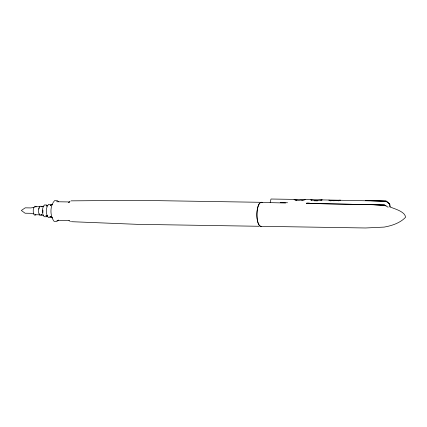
<?xml version="1.0" encoding="UTF-8"?>
<svg xmlns="http://www.w3.org/2000/svg" width="427" height="427" viewBox="0 0 427 427"><rect width="100%" height="100%" fill="white"/><g stroke="black" fill="none" stroke-linecap="round" stroke-linejoin="round"><path stroke-width="0.64" d="M42.881 210.004L42.924 212.55M38.868 209.075L39.081 208.179M47.36 215.731L46.324 216.793L44.146 216.702C41.75 213.591 41.718 207.794 44.483 204.928L46.66 205.019L47.178 205.483M58.419 220.012L56.892 221.458L54.064 221.314C49.842 215.843 49.788 205.638 54.651 200.594L57.48 200.738L58.387 201.549M70.071 201.459L68.651 202.489L69.494 201.955L56.54 201.747M39.7 206.972L40.069 206.743L35.286 206.663L36.007 207.02M35.793 214.503L35.43 214.738L40.213 214.813M35.852 214.973L34.55 215.176C32.714 212.795 32.692 208.355 34.811 206.161L36.087 206.572M41.867 214.6L41.125 214.792L43.602 215.534M41.921 215.069L39.807 215.261C37.966 212.881 37.944 208.435 40.063 206.241L41.766 206.31L42.161 206.668M50.973 217.162L50.375 217.54L48.246 217.444C45.572 213.975 45.54 207.506 48.619 204.314L50.749 204.405L51.325 204.923M52.473 204.373L50.156 205.478L50.664 205.536M303.875 200.135L305.284 199.569L386.307 201.17L389.291 203.823L390.315 206.807M320.8 200.407L322.209 199.841L315.708 200.541L310.765 199.916L311.849 200.428M339.364 200.509L340.303 200.13L333.765 200.77L328.753 200.156M43.869 206.092L41.355 206.759L41.729 206.801M338.28 200.85L338.894 200.695M34.181 207.282L30.952 207.922L25.23 207.832L21.35 210.474L25.076 213.217L30.797 213.308L33.989 214.044M47.386 205.702L46.132 205.947L46.586 206.001M301.665 200.482L303.266 200.29M316.471 200.914L317.528 200.85M71.015 200.855L136.805 200.322L259.488 202.286M261.004 202.307L270.286 202.457M280.235 202.617L287.531 202.734M306.762 203.038L309.415 203.081M56.871 220.337L69.179 220.535M259.093 226.278L137.232 224.33L71.389 221.688M384.471 204.944L306.447 203.412L384.471 204.944L388.138 207.239M285.62 203.001L270.179 202.633L270.99 199.019L305.278 199.569L298.831 200.359L294.043 199.74M369.366 204.309L386.029 205.814M314.4 200.797L315.425 200.898M46.308 215.8L45.854 215.747L47.712 216.174M50.354 216.398L49.852 216.34L52.099 217.508L51.523 216.991L52.249 217.989M329.943 200.717L330.962 200.877M295.436 200.236L296.962 200.476M389.114 206.567C393.817 208.728 404.972 211.242 405.591 217.252C400.264 222.953 391.837 225.755 384.167 227.095L365.544 227.981L261.431 226.315A12.052 4.249 -89.1 0 1 256.974 213.82A12.052 4.249 -89.1 0 1 262.109 202.435M68.971 220.444L70.428 221.576M39.844 214.77L39.183 213.89M261.313 226.31A12.052 4.249 -89.1 0 1 256.862 213.815A12.052 4.249 -89.1 0 1 261.991 202.435M385.976 201.149L365.539 200.535L386.307 201.17L389.291 203.823L385.976 201.149M389.862 204.928L389.082 203.54L389.99 205.163L389.862 204.928"/></g></svg>
